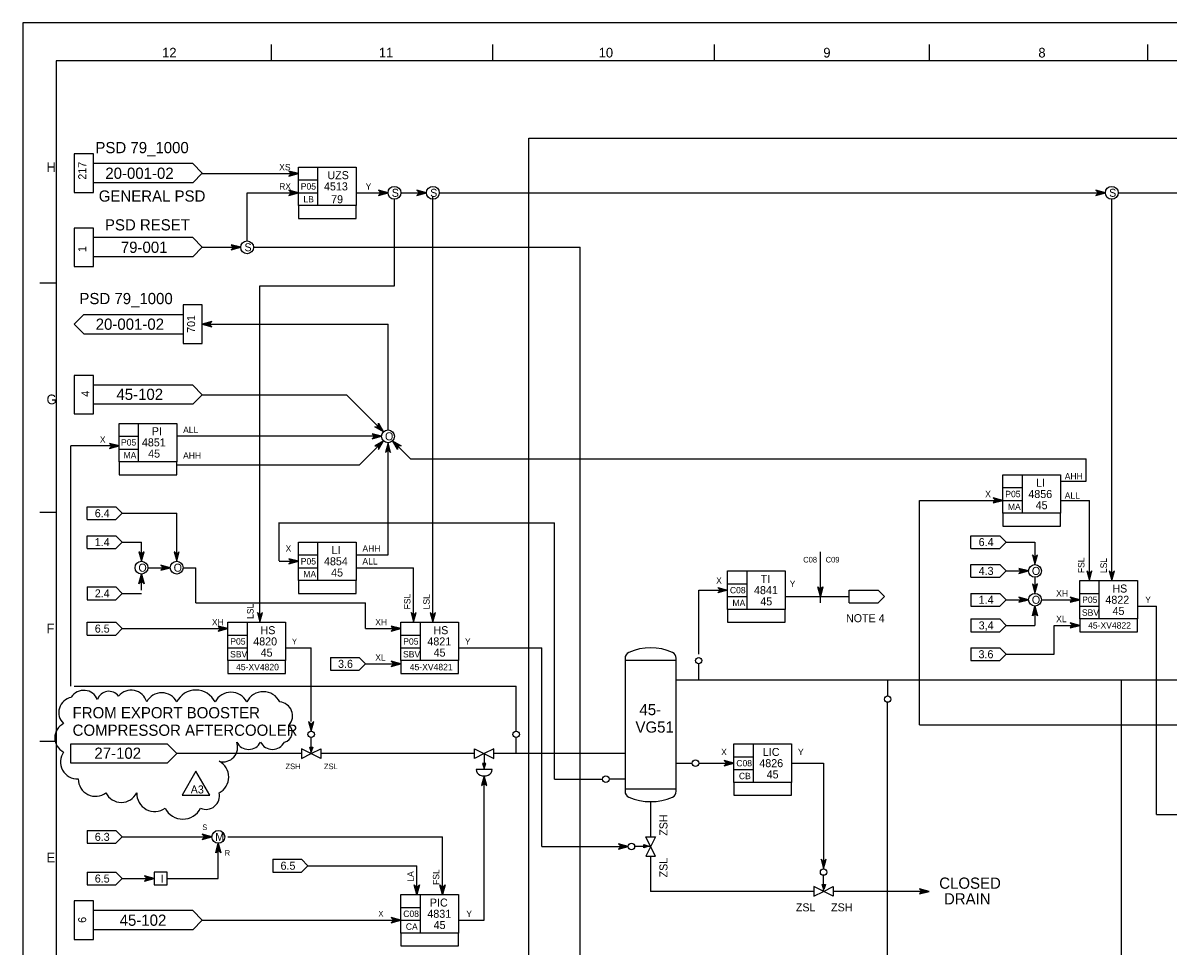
# Model space of a CAD drawing. Extents: x 0 to 841, y 0 to 594.
# Drawn here: x 0 to 358.5, y 305 to 594 of the extents above; entities that cross this region are included whole.
import ezdxf

# ---------------------------------------------------------------- set-up
doc = ezdxf.new("R2010")
doc.units = 0
for name, color, linetype in [('01-LIN-025-A', 7, 'Continuous'), ('08-LIN-050-A', 7, 'Continuous'), ('09-LIN-050-B', 7, 'Continuous'), ('12-LIN-100-A', 7, 'Continuous'), ('35-TXT-025', 7, 'Continuous'), ('36-TXT-035', 7, 'Continuous'), ('43-', 7, 'Continuous'), ('45-', 7, 'Continuous'), ('46-', 7, 'Continuous'), ('47-', 7, 'Continuous'), ('48-BOR-018', 7, 'Continuous'), ('49-LOG-UD', 7, 'Continuous'), ('50-REV-035-TRNG', 7, 'Continuous'), ('51-REV-035-CLD', 7, 'Continuous')]:
    doc.layers.add(name, color=color, linetype=linetype)

msp = doc.modelspace()

# ---------------------------------------------------------------- linework, layer by layer
at = {"layer": '01-LIN-025-A'}
for p, q in [((77.49, 587.26), (77.49, 582.23)), ((77.49, 587.26), (77.49, 582.23)), ((146.65, 587.26), (146.65, 582.23)), ((146.65, 587.26), (146.65, 582.23)), ((215.82, 587.26), (215.82, 582.23)), ((215.82, 587.26), (215.82, 582.23)), ((282.98, 587.26), (282.98, 582.23)), ((282.98, 587.26), (282.98, 582.23)), ((351.14, 587.26), (351.14, 582.23)), ((351.14, 587.26), (351.14, 582.23)), ((829.26, 582.23), (10.33, 582.23)), ((10.33, 582.23), (10.33, 10.38)), ((829.26, 582.23), (10.33, 582.23)), ((10.33, 582.23), (10.33, 10.38)), ((10.33, 512.76), (5.32, 512.76)), ((10.33, 512.76), (5.32, 512.76)), ((10.33, 441.28), (5.32, 441.28)), ((10.33, 441.28), (5.32, 441.28)), ((10.33, 369.8), (5.32, 369.8)), ((10.33, 369.8), (5.32, 369.8))]:
    msp.add_line(p, q, dxfattribs=at)
for points in [[(249, 413), (249, 428.95)], [(188, 395.75), (188, 354.25)], [(204, 395), (188, 395)], [(204, 354.25), (204, 395.75)], [(188, 355), (204, 355)]]:
    msp.add_lwpolyline(points, dxfattribs=at)
for centre, radius, start, end in [((196, 382), 17, 66.4218, 113.5782), ((190, 395.75), 2, 113.5783, 180), ((202, 395.75), 2, 0, 66.4218), ((190, 354.25), 2, 180, 246.4218), ((196, 368), 17, 246.4218, 293.5782), ((202, 354.25), 2, 293.5782, 0)]:
    msp.add_arc(centre, radius, start, end, dxfattribs=at)
at = {"layer": '08-LIN-050-A'}
for p, q in [((204, 389), (372, 389)), ((343, 306), (343, 389.06)), ((87, 366), (48, 366)), ((141, 366), (93, 366)), ((188, 366), (147, 366)), ((196, 351), (196, 340)), ((196, 334), (196, 323)), ((247, 323), (196, 323)), ((283, 323), (253, 323)), ((343, 83), (343, 306))]:
    msp.add_line(p, q, dxfattribs=at)
at = {"layer": '09-LIN-050-B'}
msp.add_lwpolyline([(0, 0), (841, 0), (841, 594), (0, 594)], close=True, dxfattribs=at)
msp.add_lwpolyline([(0, 0), (841, 0), (841, 594), (0, 594)], close=True, dxfattribs=at)
at = {"layer": '12-LIN-100-A'}
for p, q in [((20, 439), (20, 443)), ((20, 443), (29, 443)), ((29, 443), (31, 441)), ((31, 441), (29, 439)), ((20, 439), (29, 439)), ((20, 430), (20, 434)), ((20, 434), (29, 434)), ((29, 434), (31, 432)), ((296, 430), (296, 434)), ((296, 434), (305, 434)), ((305, 434), (307, 432)), ((31, 432), (29, 430)), ((307, 432), (305, 430)), ((20, 430), (29, 430)), ((296, 430), (305, 430)), ((296, 421), (296, 425)), ((296, 425), (305, 425)), ((305, 425), (307, 423)), ((296, 421), (305, 421)), ((307, 423), (305, 421)), ((20, 418), (20, 414)), ((20, 418), (29, 418)), ((31, 416), (29, 418)), ((29, 414), (31, 416)), ((258, 413), (258, 417)), ((258, 417), (267, 417)), ((267, 417), (269, 415)), ((296, 416), (296, 412)), ((296, 416), (305, 416)), ((307, 414), (305, 416)), ((20, 414), (29, 414)), ((258, 413), (267, 413)), ((269, 415), (267, 413)), ((305, 412), (307, 414)), ((296, 412), (305, 412)), ((20, 403), (20, 407)), ((20, 407), (29, 407)), ((29, 407), (31, 405)), ((296, 408), (296, 404)), ((296, 408), (305, 408)), ((307, 406), (305, 408)), ((305, 404), (307, 406)), ((20, 403), (29, 403)), ((31, 405), (29, 403)), ((296, 404), (305, 404)), ((296, 399), (296, 395)), ((296, 399), (305, 399)), ((307, 397), (305, 399)), ((96, 396), (96, 392)), ((96, 396), (105, 396)), ((107, 394), (105, 396)), ((296, 395), (305, 395)), ((305, 395), (307, 397)), ((96, 392), (105, 392)), ((105, 392), (107, 394)), ((20, 342), (20, 338)), ((20, 342), (29, 342)), ((31, 340), (29, 342)), ((20, 338), (29, 338)), ((29, 338), (31, 340)), ((78, 333), (78, 329)), ((78, 333), (87, 333)), ((89, 331), (87, 333)), ((87, 329), (89, 331)), ((20, 329), (20, 325)), ((20, 329), (29, 329)), ((31, 327), (29, 329)), ((29, 325), (31, 327)), ((78, 329), (87, 329)), ((20, 325), (29, 325))]:
    msp.add_line(p, q, dxfattribs=at)
at = {"layer": '43-'}
for p, q in [((15, 369), (45, 369)), ((15, 363), (15, 369)), ((45, 369), (48, 366)), ((48, 366), (45, 363)), ((45, 363), (15, 363))]:
    msp.add_line(p, q, dxfattribs=at)
at = {"layer": '46-'}
for p, q in [((86, 547), (83, 547.8)), ((83, 547.8), (83.8, 547)), ((83.8, 547), (83, 546.2)), ((83, 546.2), (86, 547)), ((85.6, 547), (83.4, 547.6)), ((83.4, 547.6), (84, 547)), ((84, 547), (83.4, 546.4)), ((83.4, 546.4), (85.6, 547)), ((85.2, 547), (83.8, 547.4)), ((83.8, 547.4), (84.2, 547)), ((84.2, 547), (83.8, 546.6)), ((83.8, 546.6), (85.2, 547)), ((84.8, 547), (84.2, 547.2)), ((84.2, 547.2), (84.4, 547)), ((84.4, 547), (84.2, 546.8)), ((84.2, 546.8), (84.8, 547)), ((86, 541), (83, 541.8)), ((83, 541.8), (83.8, 541)), ((85.6, 541), (83.4, 541.6)), ((83.4, 541.6), (84, 541)), ((85.2, 541), (83.8, 541.4)), ((83.8, 541.4), (84.2, 541)), ((114, 541), (111, 541.8)), ((111, 541.8), (111.8, 541)), ((113.6, 541), (111.4, 541.6)), ((111.4, 541.6), (112, 541)), ((113.2, 541), (111.8, 541.4)), ((111.8, 541.4), (112.2, 541)), ((126, 541), (123, 541.8)), ((123, 541.8), (123.8, 541)), ((125.6, 541), (123.4, 541.6)), ((123.4, 541.6), (124, 541)), ((125.2, 541), (123.8, 541.4)), ((123.8, 541.4), (124.2, 541)), ((338, 541), (335, 541.8)), ((335, 541.8), (335.8, 541)), ((337.6, 541), (335.4, 541.6)), ((335.4, 541.6), (336, 541)), ((337.2, 541), (335.8, 541.4)), ((335.8, 541.4), (336.2, 541)), ((83.8, 541), (83, 540.2)), ((83, 540.2), (86, 541)), ((84, 541), (83.4, 540.4)), ((83.4, 540.4), (85.6, 541)), ((84.2, 541), (83.8, 540.6)), ((83.8, 540.6), (85.2, 541)), ((84.8, 541), (84.2, 541.2)), ((84.2, 541.2), (84.4, 541)), ((84.4, 541), (84.2, 540.8)), ((84.2, 540.8), (84.8, 541)), ((111.8, 541), (111, 540.2)), ((111, 540.2), (114, 541)), ((112, 541), (111.4, 540.4)), ((111.4, 540.4), (113.6, 541)), ((112.2, 541), (111.8, 540.6)), ((111.8, 540.6), (113.2, 541)), ((112.8, 541), (112.2, 541.2)), ((112.2, 541.2), (112.4, 541)), ((112.4, 541), (112.2, 540.8)), ((112.2, 540.8), (112.8, 541)), ((123.8, 541), (123, 540.2)), ((123, 540.2), (126, 541)), ((124, 541), (123.4, 540.4)), ((123.4, 540.4), (125.6, 541)), ((124.2, 541), (123.8, 540.6)), ((123.8, 540.6), (125.2, 541)), ((124.8, 541), (124.2, 541.2)), ((124.2, 541.2), (124.4, 541)), ((124.4, 541), (124.2, 540.8)), ((124.2, 540.8), (124.8, 541)), ((335.8, 541), (335, 540.2)), ((335, 540.2), (338, 541)), ((336, 541), (335.4, 540.4)), ((335.4, 540.4), (337.6, 541)), ((336.2, 541), (335.8, 540.6)), ((335.8, 540.6), (337.2, 541)), ((336.8, 541), (336.2, 541.2)), ((336.2, 541.2), (336.4, 541)), ((336.4, 541), (336.2, 540.8)), ((336.2, 540.8), (336.8, 541)), ((68, 524), (65, 524.8)), ((65, 524.8), (65.8, 524)), ((65.8, 524), (65, 523.2)), ((65, 523.2), (68, 524)), ((67.6, 524), (65.4, 524.6)), ((65.4, 524.6), (66, 524)), ((66, 524), (65.4, 523.4)), ((65.4, 523.4), (67.6, 524)), ((67.2, 524), (65.8, 524.4)), ((65.8, 524.4), (66.2, 524)), ((66.2, 524), (65.8, 523.6)), ((65.8, 523.6), (67.2, 524)), ((66.8, 524), (66.2, 524.2)), ((66.2, 524.2), (66.4, 524)), ((66.4, 524), (66.2, 523.8)), ((66.2, 523.8), (66.8, 524)), ((59, 500.8), (56, 500)), ((56, 500), (59, 499.2)), ((58.6, 500.6), (56.4, 500)), ((56.4, 500), (58.6, 499.4)), ((58.2, 500.4), (56.8, 500)), ((56.8, 500), (58.2, 499.6)), ((57.8, 500.2), (57.2, 500)), ((57.2, 500), (57.8, 499.8)), ((57.6, 500), (57.8, 500.2)), ((57.8, 499.8), (57.6, 500)), ((57.8, 500), (58.2, 500.4)), ((58.2, 499.6), (57.8, 500)), ((58, 500), (58.6, 500.6)), ((58.6, 499.4), (58, 500)), ((58.2, 500), (59, 500.8)), ((59, 499.2), (58.2, 500)), ((112.59, 466.41), (109.9, 467.97)), ((109.9, 467.97), (111.03, 467.97)), ((112.3, 466.7), (110.32, 467.83)), ((110.32, 467.83), (111.17, 467.83)), ((112.02, 466.98), (110.75, 467.69)), ((110.75, 467.69), (111.31, 467.69)), ((111.03, 467.97), (111.03, 469.1)), ((111.03, 469.1), (112.59, 466.41)), ((111.17, 467.83), (111.17, 468.68)), ((111.17, 468.68), (112.3, 466.7)), ((111.74, 467.26), (111.17, 467.55)), ((111.17, 467.55), (111.45, 467.55)), ((111.31, 467.69), (111.31, 468.25)), ((111.31, 468.25), (112.02, 466.98)), ((111.45, 467.55), (111.45, 467.83)), ((111.45, 467.83), (111.74, 467.26)), ((30, 462), (27, 462.8)), ((27, 462.8), (27.8, 462)), ((29.6, 462), (27.4, 462.6)), ((27.4, 462.6), (28, 462)), ((112, 465), (109, 465.8)), ((109, 465.8), (109.8, 465)), ((109.8, 465), (109, 464.2)), ((109, 464.2), (112, 465)), ((111.6, 465), (109.4, 465.6)), ((109.4, 465.6), (110, 465)), ((110, 465), (109.4, 464.4)), ((109.4, 464.4), (111.6, 465)), ((111.2, 465), (109.8, 465.4)), ((109.8, 465.4), (110.2, 465)), ((110.2, 465), (109.8, 464.6)), ((109.8, 464.6), (111.2, 465)), ((112.59, 463.59), (109.9, 462.03)), ((110.8, 465), (110.2, 465.2)), ((110.2, 465.2), (110.4, 465)), ((110.4, 465), (110.2, 464.8)), ((110.2, 464.8), (110.8, 465)), ((112.3, 463.3), (110.32, 462.17)), ((112.02, 463.02), (110.75, 462.31)), ((111.03, 460.9), (112.59, 463.59)), ((111.17, 461.32), (112.3, 463.3)), ((111.74, 462.74), (111.17, 462.45)), ((111.31, 461.75), (112.02, 463.02)), ((111.45, 462.17), (111.74, 462.74)), ((114, 463), (113.2, 460)), ((114, 462.6), (113.4, 460.4)), ((114.8, 460), (114, 463)), ((114.6, 460.4), (114, 462.6)), ((115.41, 463.59), (118.1, 462.03)), ((116.97, 460.9), (115.41, 463.59)), ((115.7, 463.3), (117.68, 462.17)), ((116.83, 461.32), (115.7, 463.3)), ((115.98, 463.02), (117.25, 462.31)), ((116.69, 461.75), (115.98, 463.02)), ((116.26, 462.74), (116.83, 462.45)), ((116.55, 462.17), (116.26, 462.74)), ((27.8, 462), (27, 461.2)), ((27, 461.2), (30, 462)), ((28, 462), (27.4, 461.4)), ((27.4, 461.4), (29.6, 462)), ((29.2, 462), (27.8, 462.4)), ((27.8, 462.4), (28.2, 462)), ((28.2, 462), (27.8, 461.6)), ((27.8, 461.6), (29.2, 462)), ((28.8, 462), (28.2, 462.2)), ((28.2, 462.2), (28.4, 462)), ((28.4, 462), (28.2, 461.8)), ((28.2, 461.8), (28.8, 462)), ((109.9, 462.03), (111.03, 462.03)), ((110.32, 462.17), (111.17, 462.17)), ((110.75, 462.31), (111.31, 462.31)), ((111.03, 462.03), (111.03, 460.9)), ((111.17, 462.45), (111.45, 462.45)), ((111.17, 462.17), (111.17, 461.32)), ((111.31, 462.31), (111.31, 461.75)), ((111.45, 462.45), (111.45, 462.17)), ((113.2, 460), (114, 460.8)), ((113.4, 460.4), (114, 461)), ((114, 462.2), (113.6, 460.8)), ((113.6, 460.8), (114, 461.2)), ((114, 461.8), (113.8, 461.2)), ((113.8, 461.2), (114, 461.4)), ((114.4, 460.8), (114, 462.2)), ((114.2, 461.2), (114, 461.8)), ((114, 461.4), (114.2, 461.2)), ((114, 461.2), (114.4, 460.8)), ((114, 461), (114.6, 460.4)), ((114, 460.8), (114.8, 460)), ((116.83, 462.45), (116.55, 462.45)), ((116.55, 462.45), (116.55, 462.17)), ((117.25, 462.31), (116.69, 462.31)), ((116.69, 462.31), (116.69, 461.75)), ((117.68, 462.17), (116.83, 462.17)), ((116.83, 462.17), (116.83, 461.32)), ((118.1, 462.03), (116.97, 462.03)), ((116.97, 462.03), (116.97, 460.9)), ((306, 445), (303, 445.8)), ((303, 445.8), (303.8, 445)), ((303.8, 445), (303, 444.2)), ((303, 444.2), (306, 445)), ((305.6, 445), (303.4, 445.6)), ((303.4, 445.6), (304, 445)), ((304, 445), (303.4, 444.4)), ((303.4, 444.4), (305.6, 445)), ((305.2, 445), (303.8, 445.4)), ((303.8, 445.4), (304.2, 445)), ((304.2, 445), (303.8, 444.6)), ((303.8, 444.6), (305.2, 445)), ((304.8, 445), (304.2, 445.2)), ((304.2, 445.2), (304.4, 445)), ((304.4, 445), (304.2, 444.8)), ((304.2, 444.8), (304.8, 445)), ((37, 428.2), (36.2, 429)), ((36.2, 429), (37, 426)), ((37, 428), (36.4, 428.6)), ((36.4, 428.6), (37, 426.4)), ((37, 427.8), (36.6, 428.2)), ((36.6, 428.2), (37, 426.8)), ((37, 427.6), (36.8, 427.8)), ((36.8, 427.8), (37, 427.2)), ((37, 426), (37.8, 429)), ((37.8, 429), (37, 428.2)), ((37, 426.4), (37.6, 428.6)), ((37.6, 428.6), (37, 428)), ((37, 426.8), (37.4, 428.2)), ((37.4, 428.2), (37, 427.8)), ((37, 427.2), (37.2, 427.8)), ((37.2, 427.8), (37, 427.6)), ((48, 428.2), (47.2, 429)), ((47.2, 429), (48, 426)), ((48, 428), (47.4, 428.6)), ((47.4, 428.6), (48, 426.4)), ((48, 427.8), (47.6, 428.2)), ((47.6, 428.2), (48, 426.8)), ((48, 427.6), (47.8, 427.8)), ((47.8, 427.8), (48, 427.2)), ((48, 426), (48.8, 429)), ((48.8, 429), (48, 428.2)), ((48, 426.4), (48.6, 428.6)), ((48.6, 428.6), (48, 428)), ((48, 426.8), (48.4, 428.2)), ((48.4, 428.2), (48, 427.8)), ((48, 427.2), (48.2, 427.8)), ((48.2, 427.8), (48, 427.6)), ((86, 426), (83, 426.8)), ((83, 426.8), (83.8, 426)), ((316, 427.2), (315.2, 428)), ((315.2, 428), (316, 425)), ((316, 427), (315.4, 427.6)), ((315.4, 427.6), (316, 425.4)), ((316, 426.8), (315.6, 427.2)), ((315.6, 427.2), (316, 425.8)), ((316, 426.6), (315.8, 426.8)), ((315.8, 426.8), (316, 426.2)), ((316, 425), (316.8, 428)), ((316.8, 428), (316, 427.2)), ((316, 425.4), (316.6, 427.6)), ((316.6, 427.6), (316, 427)), ((316, 425.8), (316.4, 427.2)), ((316.4, 427.2), (316, 426.8)), ((316, 426.2), (316.2, 426.8)), ((316.2, 426.8), (316, 426.6)), ((46, 424), (43, 424.8)), ((43, 424.8), (43.8, 424)), ((43.8, 424), (43, 423.2)), ((43, 423.2), (46, 424)), ((45.6, 424), (43.4, 424.6)), ((43.4, 424.6), (44, 424)), ((44, 424), (43.4, 423.4)), ((43.4, 423.4), (45.6, 424)), ((45.2, 424), (43.8, 424.4)), ((43.8, 424.4), (44.2, 424)), ((44.2, 424), (43.8, 423.6)), ((43.8, 423.6), (45.2, 424)), ((44.8, 424), (44.2, 424.2)), ((44.2, 424.2), (44.4, 424)), ((44.4, 424), (44.2, 423.8)), ((44.2, 423.8), (44.8, 424)), ((83.8, 426), (83, 425.2)), ((83, 425.2), (86, 426)), ((85.6, 426), (83.4, 426.6)), ((83.4, 426.6), (84, 426)), ((84, 426), (83.4, 425.4)), ((83.4, 425.4), (85.6, 426)), ((85.2, 426), (83.8, 426.4)), ((83.8, 426.4), (84.2, 426)), ((84.2, 426), (83.8, 425.6)), ((83.8, 425.6), (85.2, 426)), ((84.8, 426), (84.2, 426.2)), ((84.2, 426.2), (84.4, 426)), ((84.4, 426), (84.2, 425.8)), ((84.2, 425.8), (84.8, 426)), ((314, 423), (311, 423.8)), ((311, 423.8), (311.8, 423)), ((313.6, 423), (311.4, 423.6)), ((311.4, 423.6), (312, 423)), ((313.2, 423), (311.8, 423.4)), ((311.8, 423.4), (312.2, 423)), ((312.8, 423), (312.2, 423.2)), ((312.2, 423.2), (312.4, 423)), ((36.2, 419), (37, 422)), ((37, 419.8), (36.2, 419)), ((36.4, 419.4), (37, 421.6)), ((37, 420), (36.4, 419.4)), ((36.6, 419.8), (37, 421.2)), ((37, 420.2), (36.6, 419.8)), ((36.8, 420.2), (37, 420.8)), ((37, 420.4), (36.8, 420.2)), ((37, 422), (37.8, 419)), ((37, 421.6), (37.6, 419.4)), ((37, 421.2), (37.4, 419.8)), ((37, 420.8), (37.2, 420.2)), ((37.2, 420.2), (37, 420.4)), ((37.4, 419.8), (37, 420.2)), ((37.6, 419.4), (37, 420)), ((37.8, 419), (37, 419.8)), ((311.8, 423), (311, 422.2)), ((311, 422.2), (314, 423)), ((312, 423), (311.4, 422.4)), ((311.4, 422.4), (313.6, 423)), ((312.2, 423), (311.8, 422.6)), ((311.8, 422.6), (313.2, 423)), ((312.4, 423), (312.2, 422.8)), ((312.2, 422.8), (312.8, 423)), ((333, 422.2), (332.2, 423)), ((332.2, 423), (333, 420)), ((333, 422), (332.4, 422.6)), ((332.4, 422.6), (333, 420.4)), ((333, 421.8), (332.6, 422.2)), ((332.6, 422.2), (333, 420.8)), ((333, 421.6), (332.8, 421.8)), ((332.8, 421.8), (333, 421.2)), ((333, 420), (333.8, 423)), ((333.8, 423), (333, 422.2)), ((333, 420.4), (333.6, 422.6)), ((333.6, 422.6), (333, 422)), ((333, 420.8), (333.4, 422.2)), ((333.4, 422.2), (333, 421.8)), ((333, 421.2), (333.2, 421.8)), ((333.2, 421.8), (333, 421.6)), ((340, 422.2), (339.2, 423)), ((339.2, 423), (340, 420)), ((340, 422), (339.4, 422.6)), ((339.4, 422.6), (340, 420.4)), ((340, 421.8), (339.6, 422.2)), ((339.6, 422.2), (340, 420.8)), ((340, 421.6), (339.8, 421.8)), ((339.8, 421.8), (340, 421.2)), ((340, 420), (340.8, 423)), ((340.8, 423), (340, 422.2)), ((340, 420.4), (340.6, 422.6)), ((340.6, 422.6), (340, 422)), ((340, 420.8), (340.4, 422.2)), ((340.4, 422.2), (340, 421.8)), ((340, 421.2), (340.2, 421.8)), ((340.2, 421.8), (340, 421.6)), ((217.8, 417), (217, 417.8)), ((217, 417.8), (220, 417)), ((220, 417), (217, 416.2)), ((217, 416.2), (217.8, 417)), ((218, 417), (217.4, 417.6)), ((217.4, 417.6), (219.6, 417)), ((219.6, 417), (217.4, 416.4)), ((217.4, 416.4), (218, 417)), ((218.2, 417), (217.8, 417.4)), ((217.8, 417.4), (219.2, 417)), ((219.2, 417), (217.8, 416.6)), ((217.8, 416.6), (218.2, 417)), ((218.4, 417), (218.2, 417.2)), ((218.2, 417.2), (218.8, 417)), ((218.8, 417), (218.2, 416.8)), ((218.2, 416.8), (218.4, 417)), ((249, 415), (248.2, 418)), ((248.2, 418), (249, 417.2)), ((249, 415.4), (248.4, 417.6)), ((248.4, 417.6), (249, 417)), ((249, 415.8), (248.6, 417.2)), ((248.6, 417.2), (249, 416.8)), ((249, 416.2), (248.8, 416.8)), ((248.8, 416.8), (249, 416.6)), ((249, 417.2), (249.8, 418)), ((249.8, 418), (249, 415)), ((249, 417), (249.6, 417.6)), ((249.6, 417.6), (249, 415.4)), ((249, 416.8), (249.4, 417.2)), ((249.4, 417.2), (249, 415.8)), ((249, 416.6), (249.2, 416.8)), ((249.2, 416.8), (249, 416.2)), ((316, 418.2), (315.2, 419)), ((315.2, 419), (316, 416)), ((316, 418), (315.4, 418.6)), ((315.4, 418.6), (316, 416.4)), ((316, 417.8), (315.6, 418.2)), ((315.6, 418.2), (316, 416.8)), ((316, 417.6), (315.8, 417.8)), ((315.8, 417.8), (316, 417.2)), ((316, 416), (316.8, 419)), ((316.8, 419), (316, 418.2)), ((316, 416.4), (316.6, 418.6)), ((316.6, 418.6), (316, 418)), ((316, 416.8), (316.4, 418.2)), ((316.4, 418.2), (316, 417.8)), ((316, 417.2), (316.2, 417.8)), ((316.2, 417.8), (316, 417.6)), ((314, 414), (311, 414.8)), ((311, 414.8), (311.8, 414)), ((311.8, 414), (311, 413.2)), ((311, 413.2), (314, 414)), ((313.6, 414), (311.4, 414.6)), ((311.4, 414.6), (312, 414)), ((312, 414), (311.4, 413.4)), ((311.4, 413.4), (313.6, 414)), ((313.2, 414), (311.8, 414.4)), ((311.8, 414.4), (312.2, 414)), ((312.2, 414), (311.8, 413.6)), ((311.8, 413.6), (313.2, 414)), ((312.8, 414), (312.2, 414.2)), ((312.2, 414.2), (312.4, 414)), ((312.4, 414), (312.2, 413.8)), ((312.2, 413.8), (312.8, 414)), ((330, 414), (327, 414.8)), ((327, 414.8), (327.8, 414)), ((327.8, 414), (327, 413.2)), ((327, 413.2), (330, 414)), ((329.6, 414), (327.4, 414.6)), ((327.4, 414.6), (328, 414)), ((328, 414), (327.4, 413.4)), ((327.4, 413.4), (329.6, 414)), ((329.2, 414), (327.8, 414.4)), ((327.8, 414.4), (328.2, 414)), ((328.2, 414), (327.8, 413.6)), ((327.8, 413.6), (329.2, 414)), ((328.8, 414), (328.2, 414.2)), ((328.2, 414.2), (328.4, 414)), ((328.4, 414), (328.2, 413.8)), ((328.2, 413.8), (328.8, 414)), ((74, 409.2), (73.2, 410)), ((73.2, 410), (74, 407)), ((74, 409), (73.4, 409.6)), ((73.4, 409.6), (74, 407.4)), ((74, 408.8), (73.6, 409.2)), ((73.6, 409.2), (74, 407.8)), ((74, 408.6), (73.8, 408.8)), ((73.8, 408.8), (74, 408.2)), ((74, 407), (74.8, 410)), ((74.8, 410), (74, 409.2)), ((74, 407.4), (74.6, 409.6)), ((74.6, 409.6), (74, 409)), ((74, 407.8), (74.4, 409.2)), ((74.4, 409.2), (74, 408.8)), ((74, 408.2), (74.2, 408.8)), ((74.2, 408.8), (74, 408.6)), ((122, 409.2), (121.2, 410)), ((121.2, 410), (122, 407)), ((122, 409), (121.4, 409.6)), ((121.4, 409.6), (122, 407.4)), ((122, 408.8), (121.6, 409.2)), ((121.6, 409.2), (122, 407.8)), ((122, 408.6), (121.8, 408.8)), ((121.8, 408.8), (122, 408.2)), ((122, 407), (122.8, 410)), ((122.8, 410), (122, 409.2)), ((122, 407.4), (122.6, 409.6)), ((122.6, 409.6), (122, 409)), ((122, 407.8), (122.4, 409.2)), ((122.4, 409.2), (122, 408.8)), ((122, 408.2), (122.2, 408.8)), ((122.2, 408.8), (122, 408.6)), ((128, 409.2), (127.2, 410)), ((127.2, 410), (128, 407)), ((128, 409), (127.4, 409.6)), ((127.4, 409.6), (128, 407.4)), ((128, 408.8), (127.6, 409.2)), ((127.6, 409.2), (128, 407.8)), ((128, 408.6), (127.8, 408.8)), ((127.8, 408.8), (128, 408.2)), ((128, 407), (128.8, 410)), ((128.8, 410), (128, 409.2)), ((128, 407.4), (128.6, 409.6)), ((128.6, 409.6), (128, 409)), ((128, 407.8), (128.4, 409.2)), ((128.4, 409.2), (128, 408.8)), ((128, 408.2), (128.2, 408.8)), ((128.2, 408.8), (128, 408.6)), ((315.2, 409), (316, 412)), ((316, 409.8), (315.2, 409)), ((315.4, 409.4), (316, 411.6)), ((316, 410), (315.4, 409.4)), ((315.6, 409.8), (316, 411.2)), ((316, 410.2), (315.6, 409.8)), ((315.8, 410.2), (316, 410.8)), ((316, 410.4), (315.8, 410.2)), ((316, 412), (316.8, 409)), ((316, 411.6), (316.6, 409.4)), ((316, 411.2), (316.4, 409.8)), ((316, 410.8), (316.2, 410.2)), ((316.2, 410.2), (316, 410.4)), ((316.4, 409.8), (316, 410.2)), ((316.6, 409.4), (316, 410)), ((316.8, 409), (316, 409.8)), ((64, 405), (61, 405.8)), ((61, 405.8), (61.8, 405)), ((63.6, 405), (61.4, 405.6)), ((61.4, 405.6), (62, 405)), ((63.2, 405), (61.8, 405.4)), ((61.8, 405.4), (62.2, 405)), ((62.8, 405), (62.2, 405.2)), ((62.2, 405.2), (62.4, 405)), ((118, 405), (115, 405.8)), ((115, 405.8), (115.8, 405)), ((117.6, 405), (115.4, 405.6)), ((115.4, 405.6), (116, 405)), ((117.2, 405), (115.8, 405.4)), ((115.8, 405.4), (116.2, 405)), ((116.8, 405), (116.2, 405.2)), ((116.2, 405.2), (116.4, 405)), ((330, 406), (327, 406.8)), ((327, 406.8), (327.8, 406)), ((327.8, 406), (327, 405.2)), ((327, 405.2), (330, 406)), ((329.6, 406), (327.4, 406.6)), ((327.4, 406.6), (328, 406)), ((328, 406), (327.4, 405.4)), ((327.4, 405.4), (329.6, 406)), ((329.2, 406), (327.8, 406.4)), ((327.8, 406.4), (328.2, 406)), ((328.2, 406), (327.8, 405.6)), ((327.8, 405.6), (329.2, 406)), ((328.8, 406), (328.2, 406.2)), ((328.2, 406.2), (328.4, 406)), ((328.4, 406), (328.2, 405.8)), ((328.2, 405.8), (328.8, 406)), ((61.8, 405), (61, 404.2)), ((61, 404.2), (64, 405)), ((62, 405), (61.4, 404.4)), ((61.4, 404.4), (63.6, 405)), ((62.2, 405), (61.8, 404.6)), ((61.8, 404.6), (63.2, 405)), ((62.4, 405), (62.2, 404.8)), ((62.2, 404.8), (62.8, 405)), ((115.8, 405), (115, 404.2)), ((115, 404.2), (118, 405)), ((116, 405), (115.4, 404.4)), ((115.4, 404.4), (117.6, 405)), ((116.2, 405), (115.8, 404.6)), ((115.8, 404.6), (117.2, 405)), ((116.4, 405), (116.2, 404.8)), ((116.2, 404.8), (116.8, 405)), ((118, 394), (115, 394.8)), ((115, 394.8), (115.8, 394)), ((117.6, 394), (115.4, 394.6)), ((115.4, 394.6), (116, 394)), ((117.2, 394), (115.8, 394.4)), ((115.8, 394.4), (116.2, 394)), ((115.8, 394), (115, 393.2)), ((115, 393.2), (118, 394)), ((116, 394), (115.4, 393.4)), ((115.4, 393.4), (117.6, 394)), ((116.2, 394), (115.8, 393.6)), ((115.8, 393.6), (117.2, 394)), ((116.8, 394), (116.2, 394.2)), ((116.2, 394.2), (116.4, 394)), ((116.4, 394), (116.2, 393.8)), ((116.2, 393.8), (116.8, 394)), ((90, 375.2), (89.2, 376)), ((89.2, 376), (90, 373)), ((90, 375), (89.4, 375.6)), ((89.4, 375.6), (90, 373.4)), ((90, 374.8), (89.6, 375.2)), ((89.6, 375.2), (90, 373.8)), ((90, 374.6), (89.8, 374.8)), ((89.8, 374.8), (90, 374.2)), ((90, 373), (90.8, 376)), ((90.8, 376), (90, 375.2)), ((90, 373.4), (90.6, 375.6)), ((90.6, 375.6), (90, 375)), ((90, 373.8), (90.4, 375.2)), ((90.4, 375.2), (90, 374.8)), ((90, 374.2), (90.2, 374.8)), ((90.2, 374.8), (90, 374.6)), ((222, 363), (219, 363.8)), ((219, 363.8), (219.8, 363)), ((219.8, 363), (219, 362.2)), ((219, 362.2), (222, 363)), ((221.6, 363), (219.4, 363.6)), ((219.4, 363.6), (220, 363)), ((220, 363), (219.4, 362.4)), ((219.4, 362.4), (221.6, 363)), ((221.2, 363), (219.8, 363.4)), ((219.8, 363.4), (220.2, 363)), ((220.2, 363), (219.8, 362.6)), ((219.8, 362.6), (221.2, 363)), ((220.8, 363), (220.2, 363.2)), ((220.2, 363.2), (220.4, 363)), ((220.4, 363), (220.2, 362.8)), ((220.2, 362.8), (220.8, 363)), ((144, 359), (143.2, 356)), ((144, 358.6), (143.4, 356.4)), ((144.8, 356), (144, 359)), ((144.6, 356.4), (144, 358.6)), ((143.2, 356), (144, 356.8)), ((143.4, 356.4), (144, 357)), ((144, 358.2), (143.6, 356.8)), ((143.6, 356.8), (144, 357.2)), ((144, 357.8), (143.8, 357.2)), ((143.8, 357.2), (144, 357.4)), ((144.4, 356.8), (144, 358.2)), ((144.2, 357.2), (144, 357.8)), ((144, 357.4), (144.2, 357.2)), ((144, 357.2), (144.4, 356.8)), ((144, 357), (144.6, 356.4)), ((144, 356.8), (144.8, 356)), ((59, 340), (56, 340.8)), ((56, 340.8), (56.8, 340)), ((58.6, 340), (56.4, 340.6)), ((56.4, 340.6), (57, 340)), ((56.8, 340), (56, 339.2)), ((56, 339.2), (59, 340)), ((57, 340), (56.4, 339.4)), ((56.4, 339.4), (58.6, 340)), ((58.2, 340), (56.8, 340.4)), ((56.8, 340.4), (57.2, 340)), ((57.2, 340), (56.8, 339.6)), ((56.8, 339.6), (58.2, 340)), ((57.8, 340), (57.2, 340.2)), ((57.2, 340.2), (57.4, 340)), ((57.4, 340), (57.2, 339.8)), ((57.2, 339.8), (57.8, 340)), ((60.2, 335), (61, 338)), ((60.4, 335.4), (61, 337.6)), ((60.6, 335.8), (61, 337.2)), ((61, 338), (61.8, 335)), ((61, 337.6), (61.6, 335.4)), ((61, 337.2), (61.4, 335.8)), ((189, 337), (186, 337.8)), ((186, 337.8), (186.8, 337)), ((186.8, 337), (186, 336.2)), ((186, 336.2), (189, 337)), ((188.6, 337), (186.4, 337.6)), ((186.4, 337.6), (187, 337)), ((187, 337), (186.4, 336.4)), ((186.4, 336.4), (188.6, 337)), ((188.2, 337), (186.8, 337.4)), ((186.8, 337.4), (187.2, 337)), ((187.2, 337), (186.8, 336.6)), ((186.8, 336.6), (188.2, 337)), ((187.8, 337), (187.2, 337.2)), ((187.2, 337.2), (187.4, 337)), ((187.4, 337), (187.2, 336.8)), ((187.2, 336.8), (187.8, 337)), ((61, 335.8), (60.2, 335)), ((61, 336), (60.4, 335.4)), ((61, 336.2), (60.6, 335.8)), ((60.8, 336.2), (61, 336.8)), ((61, 336.4), (60.8, 336.2)), ((61, 336.8), (61.2, 336.2)), ((61.2, 336.2), (61, 336.4)), ((61.4, 335.8), (61, 336.2)), ((61.6, 335.4), (61, 336)), ((61.8, 335), (61, 335.8)), ((250, 332.2), (249.2, 333)), ((249.2, 333), (250, 330)), ((250, 332), (249.4, 332.6)), ((249.4, 332.6), (250, 330.4)), ((250, 331.8), (249.6, 332.2)), ((249.6, 332.2), (250, 330.8)), ((250, 331.6), (249.8, 331.8)), ((249.8, 331.8), (250, 331.2)), ((250, 330), (250.8, 333)), ((250.8, 333), (250, 332.2)), ((250, 330.4), (250.6, 332.6)), ((250.6, 332.6), (250, 332)), ((250, 330.8), (250.4, 332.2)), ((250.4, 332.2), (250, 331.8)), ((250, 331.2), (250.2, 331.8)), ((250.2, 331.8), (250, 331.6)), ((41, 327), (38, 327.8)), ((38, 327.8), (38.8, 327)), ((38.8, 327), (38, 326.2)), ((38, 326.2), (41, 327)), ((40.6, 327), (38.4, 327.6)), ((38.4, 327.6), (39, 327)), ((39, 327), (38.4, 326.4)), ((38.4, 326.4), (40.6, 327)), ((40.2, 327), (38.8, 327.4)), ((38.8, 327.4), (39.2, 327)), ((39.2, 327), (38.8, 326.6)), ((38.8, 326.6), (40.2, 327)), ((39.8, 327), (39.2, 327.2)), ((39.2, 327.2), (39.4, 327)), ((39.4, 327), (39.2, 326.8)), ((39.2, 326.8), (39.8, 327)), ((123, 322), (122.2, 325)), ((122.2, 325), (123, 324.2)), ((123, 322.4), (122.4, 324.6)), ((122.4, 324.6), (123, 324)), ((123, 322.8), (122.6, 324.2)), ((122.6, 324.2), (123, 323.8)), ((123, 323.2), (122.8, 323.8)), ((122.8, 323.8), (123, 323.6)), ((123, 324.2), (123.8, 325)), ((123.8, 325), (123, 322)), ((123, 324), (123.6, 324.6)), ((123.6, 324.6), (123, 322.4)), ((123, 323.8), (123.4, 324.2)), ((123.4, 324.2), (123, 322.8)), ((123, 323.6), (123.2, 323.8)), ((123.2, 323.8), (123, 323.2)), ((131, 322), (130.2, 325)), ((130.2, 325), (131, 324.2)), ((131, 322.4), (130.4, 324.6)), ((130.4, 324.6), (131, 324)), ((131, 322.8), (130.6, 324.2)), ((130.6, 324.2), (131, 323.8)), ((131, 323.2), (130.8, 323.8)), ((130.8, 323.8), (131, 323.6)), ((131, 324.2), (131.8, 325)), ((131.8, 325), (131, 322)), ((131, 324), (131.6, 324.6)), ((131.6, 324.6), (131, 322.4)), ((131, 323.8), (131.4, 324.2)), ((131.4, 324.2), (131, 322.8)), ((131, 323.6), (131.2, 323.8)), ((131.2, 323.8), (131, 323.2)), ((283, 323), (280, 323.8)), ((280, 323.8), (280.8, 323)), ((280.8, 323), (280, 322.2)), ((280, 322.2), (283, 323)), ((282.6, 323), (280.4, 323.6)), ((280.4, 323.6), (281, 323)), ((281, 323), (280.4, 322.4)), ((280.4, 322.4), (282.6, 323)), ((282.2, 323), (280.8, 323.4)), ((280.8, 323.4), (281.2, 323)), ((281.2, 323), (280.8, 322.6)), ((280.8, 322.6), (282.2, 323)), ((281.8, 323), (281.2, 323.2)), ((281.2, 323.2), (281.4, 323)), ((281.4, 323), (281.2, 322.8)), ((281.2, 322.8), (281.8, 323)), ((118, 314), (115, 314.8)), ((115, 314.8), (115.8, 314)), ((115.8, 314), (115, 313.2)), ((115, 313.2), (118, 314)), ((117.6, 314), (115.4, 314.6)), ((115.4, 314.6), (116, 314)), ((116, 314), (115.4, 313.4)), ((115.4, 313.4), (117.6, 314)), ((117.2, 314), (115.8, 314.4)), ((115.8, 314.4), (116.2, 314)), ((116.2, 314), (115.8, 313.6)), ((115.8, 313.6), (117.2, 314)), ((116.8, 314), (116.2, 314.2)), ((116.2, 314.2), (116.4, 314)), ((116.4, 314), (116.2, 313.8)), ((116.2, 313.8), (116.8, 314))]:
    msp.add_line(p, q, dxfattribs=at)
for points in [[(158, 294), (158, 558)], [(158, 558), (754, 558)], [(56, 547), (86, 547)], [(70, 541), (86, 541)], [(70, 526), (70, 541)], [(104, 541), (114, 541)], [(116, 512), (116, 539)], [(118, 541), (126, 541)], [(128, 426), (128, 540)], [(130, 541), (338, 541)], [(340, 421), (340, 539)], [(342, 541), (440, 541)], [(56, 524), (68, 524)], [(72, 524), (174, 524)], [(174, 138), (174, 524)], [(74, 512), (116, 512)], [(74, 407), (74, 512)], [(56, 500), (114, 500)], [(114, 467), (114, 500)], [(114, 489), (114, 493)], [(56, 478), (101, 478)], [(112.7, 466.3), (101, 478)], [(112.55, 466.45), (112.55, 466.45)], [(48, 465.11), (112, 465.11)], [(105.11, 456.11), (112.58, 463.58)], [(114, 447), (114, 463)], [(121, 458), (115.42, 463.58)], [(15, 462.11), (29.86, 462.11)], [(15, 387), (15, 462)], [(48, 456.11), (105.11, 456.11)], [(121, 458), (332, 458)], [(332, 451), (332, 458)], [(324, 451), (332, 451)], [(114, 428), (114, 447)], [(280, 445), (306, 445)], [(280, 375), (280, 445)], [(324, 445), (333, 445)], [(333, 420), (333, 445)], [(31, 441), (48, 441)], [(48, 426), (48, 441)], [(174, 138), (174, 442)], [(80, 426.11), (80, 438.11)], [(80, 438), (166, 438)], [(166, 358), (166, 438)], [(31, 432), (37, 432)], [(37, 426), (37, 432)], [(307, 432), (316, 432)], [(316, 432), (316, 425)], [(104, 428), (114, 428)], [(39, 424), (46, 424)], [(50, 424), (54, 424)], [(54, 413), (54, 424)], [(80, 426), (86, 426)], [(104, 424), (122, 424)], [(122, 407), (122, 424)], [(128, 407), (128, 426)], [(37, 417), (37, 422)], [(307, 423), (314, 423)], [(316, 421), (316, 416)], [(31, 416), (37, 416)], [(211, 397), (211, 417)], [(211, 417), (220, 417)], [(54, 413), (107, 413)], [(107, 405), (107, 413)], [(238, 415), (258, 415)], [(307, 414), (314, 414)], [(318, 414), (330, 414)], [(316, 411), (316, 406)], [(348, 412), (354, 412)], [(354, 347), (354, 412)], [(307, 406), (316, 406)], [(322, 397), (322, 406)], [(322, 406), (330, 406)], [(31, 405), (64, 405)], [(107, 405), (118, 405)], [(82, 399), (90, 399)], [(90, 376), (90, 399)], [(136, 399), (162, 399)], [(162, 337), (162, 399)], [(307, 397), (322, 397)], [(107, 394), (118, 394)], [(16, 387), (154, 387)], [(154, 373), (154, 387)], [(270, 257), (270, 382)], [(280, 375), (365.29, 375)], [(211, 363), (222, 363)], [(240, 363), (250, 363), (250, 330)], [(144, 314), (144, 359)], [(166, 358), (181, 358)], [(354, 347), (373, 347)], [(31, 340), (59, 340)], [(61, 327), (61, 338)], [(64, 340), (131, 340)], [(131, 322), (131, 340)], [(162, 337), (189.13, 337)], [(89, 331), (123, 331)], [(123, 322), (123, 331)], [(31, 327), (41, 327)], [(45, 327), (61, 327)], [(56, 314), (119.13, 314)], [(136, 314), (144, 314)]]:
    msp.add_lwpolyline(points, dxfattribs=at)
at = {"layer": '47-'}
for p, q in [((211, 389), (211, 394)), ((270, 389), (270, 384)), ((90, 366), (90, 371)), ((154, 366), (154, 371)), ((144, 366), (144, 361)), ((204, 363), (209, 363)), ((188, 358), (183, 358)), ((196, 337), (191, 337)), ((250, 323), (250, 328))]:
    msp.add_line(p, q, dxfattribs=at)
for points in [[(90, 366), (93, 367.5), (93, 364.5), (87, 367.5), (87, 364.5), (90, 366)], [(144, 366), (141, 364.5), (141, 367.5), (147, 364.5), (147, 367.5), (144, 366)], [(146.5, 361), (141.5, 361)], [(196, 337), (194.5, 340), (197.5, 340), (194.5, 334), (197.5, 334), (196, 337)], [(250, 323), (253, 324.5), (253, 321.5), (247, 324.5), (247, 321.5), (250, 323)]]:
    msp.add_lwpolyline(points, dxfattribs=at)
for centre in [(211, 395), (270, 383), (90, 372), (154, 372), (210, 363), (182, 358), (190, 337), (250, 329)]:
    msp.add_circle(centre, 1, dxfattribs=at)
msp.add_ellipse((144, 361), major_axis=(-2.5, 0), ratio=0.8, start_param=0, end_param=3.141593, dxfattribs=at)
at = {"layer": '48-BOR-018'}
for p, q in [((86, 549), (104, 549)), ((86, 537), (86, 549)), ((92, 549), (92, 537)), ((104, 549), (104, 537)), ((86, 545), (92, 545)), ((86, 541), (92, 541)), ((104, 537), (86, 537)), ((86, 537), (86, 533)), ((104, 533), (104, 537)), ((86, 533), (104, 533)), ((30, 469), (48, 469)), ((30, 457), (30, 469)), ((36, 469), (36, 457)), ((48, 469), (48, 457)), ((30, 465), (36, 465)), ((30, 461), (36, 461)), ((48, 457), (30, 457)), ((30, 457), (30, 453)), ((48, 453), (48, 457)), ((30, 453), (48, 453)), ((306, 453), (324, 453)), ((306, 441), (306, 453)), ((312, 453), (312, 441)), ((324, 453), (324, 441)), ((306, 449), (312, 449)), ((306, 445), (312, 445)), ((324, 441), (306, 441)), ((306, 441), (306, 437)), ((324, 437), (324, 441)), ((306, 437), (324, 437)), ((86, 432), (104, 432)), ((86, 420), (86, 432)), ((92, 432), (92, 420)), ((104, 432), (104, 420)), ((86, 428), (92, 428)), ((86, 424), (92, 424)), ((104, 420), (86, 420)), ((86, 420), (86, 416)), ((104, 416), (104, 420)), ((220, 423), (238, 423)), ((220, 411), (220, 423)), ((226, 423), (226, 411)), ((238, 423), (238, 411)), ((330, 420), (348, 420)), ((330, 408), (330, 420)), ((336, 420), (336, 408)), ((348, 420), (348, 408)), ((86, 416), (104, 416)), ((220, 419), (226, 419)), ((330, 416), (336, 416)), ((220, 415), (226, 415)), ((238, 411), (220, 411)), ((220, 411), (220, 407)), ((238, 407), (238, 411)), ((330, 412), (336, 412)), ((64, 407), (82, 407)), ((64, 395), (64, 407)), ((70, 407), (70, 395)), ((82, 407), (82, 395)), ((118, 407), (136, 407)), ((118, 395), (118, 407)), ((124, 407), (124, 395)), ((136, 407), (136, 395)), ((220, 407), (238, 407)), ((348, 408), (330, 408)), ((330, 408), (330, 404)), ((348, 404), (348, 408)), ((64, 403), (70, 403)), ((118, 403), (124, 403)), ((330, 404), (348, 404)), ((64, 399), (70, 399)), ((118, 399), (124, 399)), ((82, 395), (64, 395)), ((64, 395), (64, 391)), ((82, 391), (82, 395)), ((136, 395), (118, 395)), ((118, 395), (118, 391)), ((136, 391), (136, 395)), ((64, 391), (82, 391)), ((118, 391), (136, 391)), ((222, 369), (240, 369)), ((222, 357), (222, 369)), ((228, 369), (228, 357)), ((240, 369), (240, 357)), ((222, 365), (228, 365)), ((222, 361), (228, 361)), ((240, 357), (222, 357)), ((222, 357), (222, 353)), ((240, 353), (240, 357)), ((222, 353), (240, 353)), ((118, 322), (136, 322)), ((118, 310), (118, 322)), ((124, 322), (124, 310)), ((136, 322), (136, 310)), ((118, 318), (124, 318)), ((118, 314), (124, 314)), ((136, 310), (118, 310)), ((118, 310), (118, 306)), ((136, 306), (136, 310)), ((118, 306), (136, 306))]:
    msp.add_line(p, q, dxfattribs=at)
msp.add_lwpolyline([(41, 325), (45, 325), (45, 329), (41, 329)], close=True, dxfattribs=at)
for centre in [(116, 541), (128, 541), (340, 541), (70, 524), (114, 465), (37, 424), (48, 424), (316, 423), (316, 414), (61, 340)]:
    msp.add_circle(centre, 2, dxfattribs=at)
at = {"layer": '49-LOG-UD'}
for p, q in [((16, 553.11), (16, 541.11)), ((22, 553.11), (16, 553.11)), ((22, 541.11), (22, 553.11)), ((53, 550.11), (22, 550.11)), ((53, 550.11), (56, 547.11)), ((56, 547.11), (53, 544.11)), ((53, 544.11), (22, 544.11)), ((16, 541.11), (22, 541.11)), ((16, 530), (16, 518)), ((22, 530), (16, 530)), ((22, 518), (22, 530)), ((53, 527), (22, 527)), ((53, 527), (56, 524)), ((56, 524), (53, 521)), ((53, 521), (22, 521)), ((16, 518), (22, 518)), ((50, 506), (50, 494)), ((56, 506), (50, 506)), ((56, 494), (56, 506)), ((16, 500), (19, 503)), ((19, 503), (50, 503)), ((19, 497), (16, 500)), ((19, 497), (50, 497)), ((50, 494), (56, 494)), ((16, 484), (16, 472)), ((22, 484), (16, 484)), ((22, 472), (22, 484)), ((53, 481), (22, 481)), ((53, 481), (56, 478)), ((56, 478), (53, 475)), ((53, 475), (22, 475)), ((16, 472), (22, 472)), ((16, 320), (16, 308)), ((22, 320), (16, 320)), ((22, 308), (22, 320)), ((53, 317), (22, 317)), ((53, 317), (56, 314)), ((56, 314), (53, 311)), ((53, 311), (22, 311)), ((16, 308), (22, 308))]:
    msp.add_line(p, q, dxfattribs=at)
at = {"layer": '50-REV-035-TRNG'}
for p, q in [((90.04, 366.52), (89.54, 368.02)), ((89.54, 368.02), (90.54, 368.02)), ((90.08, 366.76), (89.69, 367.94)), ((89.69, 367.94), (90.39, 367.94)), ((90.08, 366.99), (89.84, 367.86)), ((89.84, 367.86), (90.24, 367.86)), ((90.08, 367.23), (89.92, 367.78)), ((89.92, 367.78), (90.08, 367.78)), ((90.54, 368.02), (90.04, 366.52)), ((90.39, 367.94), (90.08, 366.99)), ((90.24, 367.86), (90.08, 367.23)), ((90.08, 367.78), (90.08, 367.46)), ((144.49, 362.87), (143.49, 362.87)), ((143.49, 362.87), (143.99, 361.37)), ((144.03, 361.61), (143.64, 362.79)), ((143.64, 362.79), (144.35, 362.79)), ((144.03, 361.76), (143.72, 362.71)), ((143.72, 362.71), (144.19, 362.71)), ((144.03, 362), (143.87, 362.63)), ((143.87, 362.63), (144.03, 362.63)), ((143.99, 361.37), (144.49, 362.87)), ((144.35, 362.79), (144.03, 361.76)), ((144.19, 362.71), (144.03, 362)), ((144.03, 362.63), (144.03, 362.24)), ((193.89, 336.59), (193.89, 337.59)), ((193.89, 337.59), (195.39, 337.09)), ((195.39, 337.09), (193.89, 336.59)), ((193.97, 336.73), (193.97, 337.44)), ((193.97, 337.44), (194.91, 337.13)), ((195.15, 337.13), (193.97, 336.73)), ((194.05, 336.89), (194.05, 337.28)), ((194.05, 337.28), (194.68, 337.13)), ((194.91, 337.13), (194.05, 336.89)), ((194.68, 337.13), (194.13, 336.97)), ((194.13, 336.97), (194.13, 337.13)), ((194.13, 337.13), (194.44, 337.13)), ((250.09, 323.61), (249.59, 325.11)), ((249.59, 325.11), (250.59, 325.11)), ((250.13, 323.85), (249.73, 325.03)), ((249.73, 325.03), (250.44, 325.03)), ((250.13, 324.09), (249.89, 324.95)), ((249.89, 324.95), (250.28, 324.95)), ((250.13, 324.32), (249.97, 324.87)), ((249.97, 324.87), (250.13, 324.87)), ((250.59, 325.11), (250.09, 323.61)), ((250.44, 325.03), (250.13, 324.09)), ((250.28, 324.95), (250.13, 324.32)), ((250.13, 324.87), (250.13, 324.56))]:
    msp.add_line(p, q, dxfattribs=at)
msp.add_lwpolyline([(54, 360.5), (49.67, 353), (58.33, 353)], close=True, dxfattribs=at)
at = {"layer": '51-REV-035-CLD'}
for centre, radius, start, end in [((19, 381.14), 4.59, 21.5803, 148.3312), ((26.83, 381.69), 3.75, 35.6813, 162.4322), ((33.81, 380.8), 5, 15.164, 141.9149), ((43.32, 379.75), 5.24, 26.6246, 153.3754), ((54.02, 379.09), 6.72, 26.6246, 153.3754), ((64.95, 379.63), 5.51, 26.6246, 153.3754), ((75.04, 379.51), 5.78, 26.6246, 153.3754), ((15.94, 378.86), 4.76, 100.2405, 226.9914), ((79.84, 377.77), 4.34, 318.419, 85.1699), ((14.92, 370.93), 4.97, 116.6246, 243.3754), ((81.04, 372.61), 3.07, 281.3746, 48.1254), ((62.48, 367.98), 4.57, 254.0206, 20.7714), ((70.48, 371.47), 4.17, 206.6246, 333.3754), ((77.92, 371.47), 4.17, 206.6246, 333.3754), ((17.08, 363.42), 5.35, 145.1117, 271.8626), ((58.75, 358.67), 5.51, 296.6246, 63.3754), ((22.66, 358.07), 5.41, 180.0514, 306.8023), ((30.71, 356.15), 5.38, 206.6246, 333.3754), ((41.17, 353.56), 5.65, 178.2231, 304.974), ((57.14, 352.78), 4.2, 246.4401, 13.1909), ((49.93, 351.7), 6.18, 206.6246, 333.3754)]:
    msp.add_arc(centre, radius, start, end, dxfattribs=at)

# ---------------------------------------------------------------- texts
at = {"layer": '01-LIN-025-A'}
for s, p in [('12', (43.46, 583.23)), ('12', (43.46, 583.23)), ('11', (111.13, 583.23)), ('11', (111.13, 583.23)), ('10', (179.78, 583.23)), ('10', (179.78, 583.23)), ('9', (249.92, 583.23)), ('9', (249.92, 583.23)), ('8', (317.08, 583.23)), ('8', (317.08, 583.23)), ('H', (7.36, 547.49)), ('H', (7.36, 547.49)), ('G', (7.36, 475.01)), ('G', (7.36, 475.01)), ('F', (7.36, 403.53)), ('F', (7.36, 403.53)), ('E', (7.36, 332.04)), ('E', (7.36, 332.04))]:
    msp.add_text(s, height=3.02, dxfattribs=at).set_placement(p)
at = {"layer": '12-LIN-100-A'}
for s, p in [('6.4', (22.43, 439.75)), ('1.4', (22.43, 430.75)), ('6.4', (298.43, 430.75)), ('4.3', (298.43, 421.75)), ('2.4', (22.43, 414.75)), ('1.4', (298.43, 412.75)), ('6.5', (22.43, 403.75)), ('3,4', (298.43, 404.75)), ('3.6', (298.39, 395.75)), ('3.6', (98.39, 392.75)), ('6.3', (22.43, 338.75)), ('6.5', (80.43, 329.75)), ('6.5', (22.43, 325.75))]:
    msp.add_text(s, height=2.5, dxfattribs=at).set_placement(p)
at = {"layer": '35-TXT-025'}
msp.add_text('NOTE 4', height=2.5, dxfattribs=at).set_placement((257, 407))
at = {"layer": '36-TXT-035'}
for s, p in [('45-', (192.51, 377.98)), ('VG51', (191.27, 372.52))]:
    msp.add_text(s, height=3.5, dxfattribs=at).set_placement(p)
at = {"layer": '43-'}
for s, p in [('FROM EXPORT BOOSTER', (15.5, 377)), ('COMPRESSOR AFTERCOOLER', (15.5, 371.54))]:
    msp.add_text(s, height=3.5, dxfattribs=at).set_placement(p)
at = {"layer": '45-'}
for s, height, p in [('XS', 2, (80, 548)), ('RX', 2, (80, 542)), ('Y', 2, (107, 542)), ('ALL', 2, (50, 466)), ('X', 2, (24, 463)), ('AHH', 2, (50, 458)), ('AHH', 2, (325.3, 451.54)), ('ALL', 2, (325.3, 445.54)), ('X', 2, (82, 429)), ('AHH', 2, (106, 429)), ('ALL', 2, (106, 425)), ('C08', 1.75, (243.66, 425.63)), ('C09', 1.75, (250.66, 425.63)), ('XH', 2, (59, 406)), ('XH', 2, (110, 406)), ('Y', 1.75, (84, 400.13)), ('Y', 2, (138, 400)), ('XL', 2, (110, 395)), ('X', 2, (218, 365.5)), ('Y', 2, (242, 365.5)), ('ZSH', 1.75, (82, 361.13)), ('ZSL', 1.75, (94, 361.13)), ('S', 1.75, (56, 342.13)), ('R', 1.75, (63, 334.13)), ('X', 1.75, (111, 315.13))]:
    msp.add_text(s, height=height, dxfattribs=at).set_placement(p)
for s, p in [('FSL', (331.46, 422.3)), ('LSL', (338.46, 422.3)), ('LSL', (72, 408)), ('FSL', (121, 411)), ('LSL', (127, 411)), ('LA', (122, 326)), ('FSL', (130, 325))]:
    msp.add_text(s, height=2, rotation=90, dxfattribs=at).set_placement(p)
at = {"layer": '49-LOG-UD'}
for s, p in [('PSD 79_1000', (22.63, 553.36)), ('20-001-02', (25.72, 545.36)), ('GENERAL PSD', (23.67, 538.25)), ('PSD RESET', (25.6, 529.25)), ('79-001', (30.56, 522.25)), ('PSD 79_1000', (17.63, 506.25)), ('20-001-02', (22.72, 498.25)), ('45-102', (29.19, 476.36)), ('27-102', (22.31, 364.36)), ('CLOSED', (286.11, 323.81)), ('DRAIN', (287.6, 318.91)), ('45-102', (30.19, 312.25))]:
    msp.add_text(s, height=3.5, dxfattribs=at).set_placement(p)
at = {"layer": '50-REV-035-TRNG'}
for s, p in [('217', (19.75, 545.1)), ('1', (19.75, 522.51)), ('701', (53.75, 497.28)), ('4', (20.75, 477.34)), ('ZSH', (201.25, 340.34)), ('ZSL', (201.25, 327.34)), ('6', (19.75, 313.17))]:
    msp.add_text(s, height=2.5, rotation=90, dxfattribs=at).set_placement(p)
for s, height, p in [('UZS', 2.5, (95.07, 545.25)), ('P05', 2, (86.75, 542)), ('4513', 2.5, (94, 541.75)), ('S', 2.5, (115.16, 539.75)), ('S', 2.5, (127.16, 539.75)), ('S', 2.5, (339.16, 539.75)), ('LB', 2, (87.57, 538)), ('79', 2.5, (96.23, 537.75)), ('S', 2.5, (69.16, 522.75)), ('PI', 2.5, (40.23, 465.36)), ('O', 2.5, (113.05, 463.75)), ('P05', 2, (30.61, 462.11)), ('4851', 2.5, (37.14, 461.86)), ('MA', 2, (31.4, 458.11)), ('45', 2.5, (39.09, 458.36)), ('LI', 2.5, (316.36, 449.25)), ('4856', 2.5, (313.94, 445.75)), ('X', 2, (300.46, 446)), ('P05', 2, (306.75, 446)), ('45', 2.5, (316.23, 442.25)), ('MA', 2, (307.55, 442)), ('LI', 2.5, (96.37, 428.25)), ('P05', 2, (86.75, 425)), ('4854', 2.5, (94, 424.75)), ('O', 2.5, (36.05, 422.75)), ('O', 2.5, (47.05, 422.75)), ('45', 2.5, (96.23, 421.25)), ('O', 2.5, (315.04, 421.75)), ('MA', 2, (87.55, 421)), ('X', 2, (216.45, 419)), ('TI', 2.5, (230.36, 419.25)), ('Y', 2, (239.43, 418)), ('C08', 2, (220.75, 416)), ('4841', 2.5, (228.28, 415.75)), ('XH', 2, (322.62, 415)), ('HS', 2.5, (340.18, 416.25)), ('MA', 2, (221.55, 412)), ('45', 2.5, (230.23, 412.25)), ('O', 2.5, (315.04, 412.75)), ('P05', 2, (330.75, 413)), ('4822', 2.5, (338, 412.75)), ('Y', 2, (350.43, 413)), ('XL', 2, (322.62, 407)), ('SBV', 2, (330.68, 409)), ('45', 2.5, (340.23, 409.25)), ('HS', 2.5, (74.18, 403.25)), ('HS', 2.5, (128.18, 403.25)), ('45-XV4822', 2, (332.6, 405)), ('P05', 2, (64.75, 400)), ('4820', 2.5, (71.91, 399.75)), ('P05', 2, (118.75, 400)), ('4821', 2.5, (126.28, 399.75)), ('SBV', 2, (64.68, 396)), ('45', 2.5, (74.23, 396.25)), ('SBV', 2, (118.68, 396)), ('45', 2.5, (128.23, 396.25)), ('45-XV4820', 2, (66.54, 392)), ('45-XV4821', 2, (120.79, 392)), ('LIC', 2.5, (231.05, 365.25)), ('C08', 2, (222.75, 362)), ('4826', 2.5, (229.94, 361.75)), ('CB', 2, (223.57, 358)), ('45', 2.5, (232.23, 358.25)), ('A3', 2.5, (52.38, 353.55)), ('M', 2.5, (60.05, 338.75)), ('I', 2.5, (43, 325.75)), ('PIC', 2.5, (127.06, 318.25)), ('ZSL', 2.5, (241.34, 316.75)), ('ZSH', 2.5, (252.34, 316.75)), ('C08', 2, (118.75, 315)), ('4831', 2.5, (126.28, 314.75)), ('Y', 2, (138.43, 315)), ('CA', 2, (119.55, 311)), ('45', 2.5, (128.23, 311.25))]:
    msp.add_text(s, height=height, dxfattribs=at).set_placement(p)

doc.saveas('drawing.dxf')
